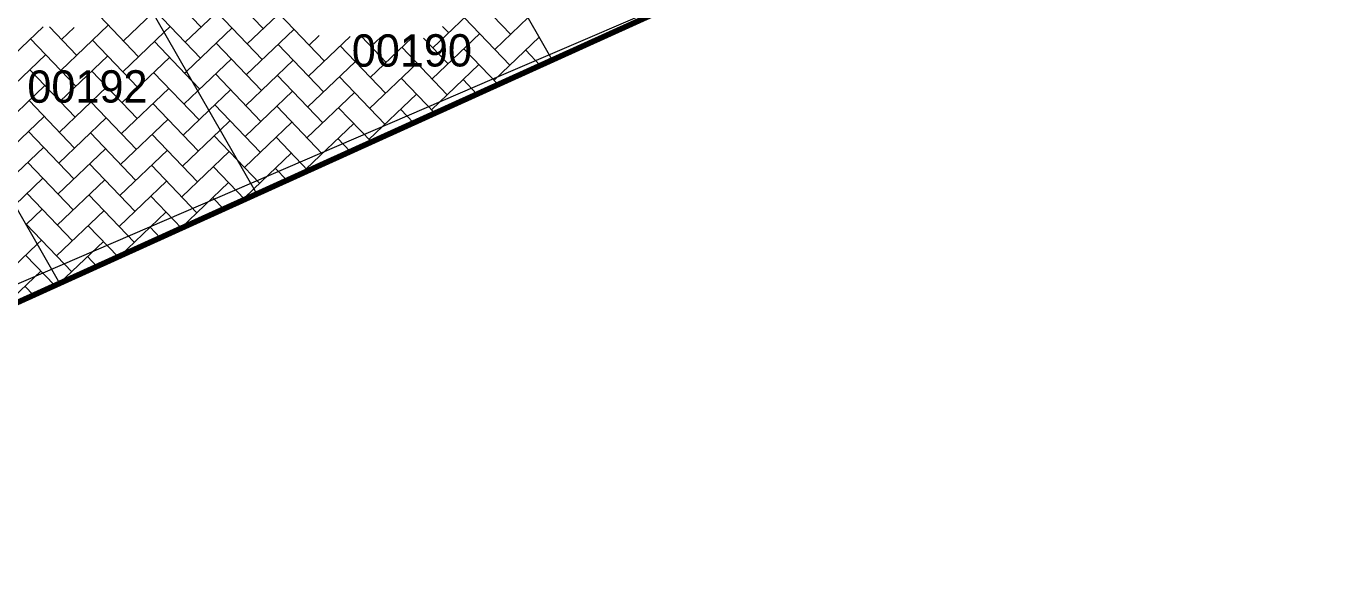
# Model space of a CAD drawing. Header units: metres. Extents: x 245225 to 248406, y 1633796 to 1637634.
# Drawn here: x 245810.7 to 245871.4, y 1636451.8 to 1636477.9 of the extents above; entities that cross this region are included whole.
import ezdxf
from ezdxf.enums import TextEntityAlignment as Align

# ---------------------------------------------------------------- set-up
doc = ezdxf.new("R2010")
doc.units = ezdxf.units.M
doc.header["$MEASUREMENT"] = 0
doc.layers.add('historique_numero_parcelle', color=7, linetype='Continuous')
doc.layers.add('LIMITES TITRES FONCIERS', color=7, linetype='Continuous', lineweight=0)
doc.layers.add('LIMITES_PARCELLES', color=7, linetype='Continuous', lineweight=0, true_color=0xffffff)
doc.styles.add('Style-FANCY', font='FANCY.shx')

# ---------------------------------------------------------------- blocks, each defined once
blk = doc.blocks.new('*U572')
at = {"layer": 'LIMITES TITRES FONCIERS', "color": 5, "lineweight": 53, "flags": 128}
blk.add_lwpolyline([(181.78, 163.185), (220.59, 93.355), (121.56, -75.825), (91.56, -112.825), (61.56, -136.825), (-108.04, -218.565), (-190.96, -61.675), (181.78, 163.185)], close=True, dxfattribs=at)

msp = doc.modelspace()

# ---------------------------------------------------------------- linework, layer by layer
at = {"layer": 'limites_parcelles', "color": 7, "linetype": 'Continuous', "lineweight": 0}
for p, q in [((245835.127811, 1636476.339262), (245814.635318, 1636512.13601)), ((245821.408558, 1636470.110852), (245809.070019, 1636491.666107)), ((245812.263048, 1636465.95823), (245800.390944, 1636486.697587)), ((245821.701566, 1636477.792156), (245819.596489, 1636479.995949)), ((245818.82832, 1636477.857982), (245817.525223, 1636479.222185)), ((245818.09404, 1636477.155615), (245820.297856, 1636479.261692)), ((245820.967286, 1636477.08979), (245823.171102, 1636479.195866)), ((245833.19355, 1636477.528876), (245831.088474, 1636479.732669)), ((245815.923161, 1636476.487161), (245813.818084, 1636478.690954)), ((245818.795407, 1636476.421359), (245816.69033, 1636478.625151)), ((245821.668653, 1636476.355533), (245819.563576, 1636478.559325)), ((245829.586025, 1636476.892336), (245831.78984, 1636478.998412)), ((245812.315658, 1636475.85162), (245814.51945, 1636477.956697)), ((245815.220794, 1636477.221441), (245816.590111, 1636478.529421)), ((245824.541899, 1636476.289707), (245822.436822, 1636478.4935)), ((245833.160638, 1636476.092253), (245831.055561, 1636478.296046)), ((245832.458271, 1636476.826533), (245834.003483, 1636478.302529)), ((245809.442412, 1636475.917446), (245811.497898, 1636477.879882)), ((245813.049915, 1636476.552987), (245811.788822, 1636477.873217)), ((245812.348548, 1636477.287244), (245812.934521, 1636477.846969)), ((245815.187904, 1636475.785818), (245817.109425, 1636477.620289)), ((245817.109425, 1636477.620289), (245817.392697, 1636477.890872)), ((245818.150097, 1636475.803977), (245820.264943, 1636477.825069)), ((245820.934396, 1636475.654166), (245823.138189, 1636477.759243)), ((245823.806643, 1636475.588364), (245825.739412, 1636477.43358)), ((245823.839533, 1636477.023987), (245824.302789, 1636477.466493)), ((245827.415145, 1636476.223882), (245826.271273, 1636477.421395)), ((245826.679889, 1636475.522538), (245828.611659, 1636477.367777)), ((245826.712779, 1636476.958161), (245827.176035, 1636477.400667)), ((245830.287392, 1636476.158079), (245829.143519, 1636477.355592)), ((245829.553135, 1636475.456712), (245831.756927, 1636477.561789)), ((245830.320304, 1636477.594702), (245830.037999, 1636477.890245)), ((245832.425381, 1636475.39091), (245834.523819, 1636477.394373)), ((245813.017002, 1636475.116364), (245810.911925, 1636477.320156)), ((245815.890248, 1636475.050538), (245813.785171, 1636477.254331)), ((245818.403042, 1636475.362067), (245816.657417, 1636477.188528)), ((245821.63574, 1636474.91891), (245819.530663, 1636477.122702)), ((245824.508986, 1636474.853084), (245822.403909, 1636477.056877)), ((245827.382232, 1636474.787259), (245825.276156, 1636476.991074)), ((245830.254479, 1636474.721456), (245828.149402, 1636476.925248)), ((245832.61098, 1636475.196608), (245831.022648, 1636476.859423)), ((245834.570863, 1636476.085952), (245833.894894, 1636476.79362)), ((245835.127811, 1636476.339262), (245757.39001, 1636441.043498)), ((245809.409499, 1636474.480823), (245811.613292, 1636476.5859)), ((245812.282745, 1636474.414997), (245814.486538, 1636476.520074)), ((245815.154991, 1636474.349195), (245817.359784, 1636476.454249)), ((245818.669434, 1636474.895844), (245820.23203, 1636476.388446)), ((245820.901484, 1636474.217543), (245823.105276, 1636476.32262)), ((245823.77373, 1636474.151741), (245825.978522, 1636476.256795)), ((245826.646976, 1636474.085915), (245828.850769, 1636476.190992)), ((245812.984089, 1636473.679741), (245810.879035, 1636475.884533)), ((245815.857335, 1636473.613915), (245813.752281, 1636475.818708)), ((245818.729581, 1636473.548113), (245816.624527, 1636475.752905)), ((245818.06115, 1636475.719992), (245818.150097, 1636475.803977)), ((245821.602827, 1636473.482287), (245819.497773, 1636475.687079)), ((245824.476073, 1636473.416461), (245822.371019, 1636475.621254)), ((245827.34932, 1636473.350636), (245825.243266, 1636475.555451)), ((245829.520222, 1636474.020089), (245831.724015, 1636476.125166)), ((245809.376586, 1636473.0442), (245811.580379, 1636475.149277)), ((245812.249832, 1636472.978374), (245814.453625, 1636475.083451)), ((245815.122079, 1636472.912572), (245817.326871, 1636475.017626)), ((245818.762494, 1636474.984736), (245818.403042, 1636475.362067)), ((245819.18977, 1636473.987688), (245820.199117, 1636474.951823)), ((245829.670632, 1636473.861603), (245828.116512, 1636475.489625)), ((245831.631538, 1636474.751924), (245830.989758, 1636475.423799)), ((245812.951176, 1636472.243118), (245810.846122, 1636474.44791)), ((245815.824422, 1636472.177292), (245813.719368, 1636474.382084)), ((245818.696669, 1636472.11149), (245816.591615, 1636474.316282)), ((245818.028238, 1636474.283369), (245818.669434, 1636474.895844)), ((245820.868571, 1636472.78092), (245823.072363, 1636474.885997)), ((245823.740817, 1636472.715118), (245825.945609, 1636474.820172)), ((245826.614063, 1636472.649292), (245828.817856, 1636474.754369)), ((245809.343673, 1636471.607577), (245811.547466, 1636473.712654)), ((245817.995325, 1636472.846746), (245819.18977, 1636473.987688)), ((245821.569915, 1636472.045664), (245819.464861, 1636474.250456)), ((245824.443161, 1636471.979838), (245822.338107, 1636474.18463)), ((245826.731283, 1636472.526575), (245825.210353, 1636474.118828)), ((245828.69119, 1636473.416919), (245828.083599, 1636474.053002)), ((245812.21692, 1636471.541751), (245814.420712, 1636473.646828)), ((245815.089166, 1636471.475949), (245817.293958, 1636473.581003)), ((245819.709084, 1636473.078555), (245820.166204, 1636473.5152)), ((245820.835658, 1636471.344297), (245823.03945, 1636473.449374)), ((245823.707904, 1636471.278494), (245825.912697, 1636473.383548)), ((245812.918286, 1636470.807495), (245810.813209, 1636473.011287)), ((245815.791532, 1636470.741669), (245813.686455, 1636472.945461)), ((245818.663779, 1636470.675866), (245816.558702, 1636472.879659)), ((245817.962412, 1636471.410123), (245819.709084, 1636473.078555)), ((245820.503512, 1636471.690996), (245819.431948, 1636472.813833)), ((245823.790935, 1636471.19157), (245822.305194, 1636472.748007)), ((245825.750842, 1636472.081914), (245825.17744, 1636472.682205)), ((245809.660504, 1636470.505031), (245811.514553, 1636472.276031)), ((245812.184007, 1636470.105128), (245814.387799, 1636472.210205)), ((245815.056253, 1636470.039325), (245817.261045, 1636472.144379)), ((245817.929499, 1636469.9735), (245820.133292, 1636472.078577)), ((245821.269093, 1636470.35411), (245823.006538, 1636472.012751)), ((245812.885373, 1636469.370872), (245810.780296, 1636471.574664)), ((245815.758619, 1636469.305046), (245813.653543, 1636471.508838)), ((245818.630866, 1636469.239243), (245816.525789, 1636471.443036)), ((245820.850587, 1636469.856565), (245819.399035, 1636471.37721)), ((245821.537025, 1636470.610041), (245820.503512, 1636471.690996)), ((245822.811493, 1636470.746886), (245822.272281, 1636471.311384)), ((245810.18084, 1636469.596875), (245811.481663, 1636470.840407)), ((245812.151094, 1636468.668505), (245814.354909, 1636470.774582)), ((245815.02334, 1636468.602702), (245817.228155, 1636470.708756)), ((245812.852461, 1636467.934249), (245810.747384, 1636470.138041)), ((245815.725707, 1636467.868423), (245813.62063, 1636470.072215)), ((245817.896586, 1636468.536877), (245820.100402, 1636470.642953)), ((245820.802745, 1636469.907674), (245821.269093, 1636470.35411)), ((245817.911262, 1636468.522537), (245816.492876, 1636470.006413)), ((245819.871145, 1636469.411881), (245819.366122, 1636469.940587)), ((245810.700177, 1636468.688742), (245811.44875, 1636469.403784)), ((245812.118204, 1636467.232882), (245814.321996, 1636469.337959)), ((245815.049741, 1636467.222736), (245817.195242, 1636469.272133)), ((245812.819548, 1636466.497626), (245810.714471, 1636468.701418)), ((245814.970914, 1636467.187532), (245813.587717, 1636468.635592)), ((245816.930797, 1636468.076876), (245816.459963, 1636468.56979)), ((245809.212045, 1636465.862084), (245811.220513, 1636467.780586)), ((245811.220513, 1636467.780586), (245811.415838, 1636467.967161)), ((245812.260163, 1636465.963297), (245814.289084, 1636467.901336)), ((245812.030566, 1636465.852527), (245810.681581, 1636467.265795)), ((245813.991472, 1636466.742848), (245813.554827, 1636467.199969)), ((245809.442974, 1636464.677485), (245811.382925, 1636466.530538)), ((245811.051124, 1636465.407843), (245810.648668, 1636465.829172)), ((245812.246868, 1636465.950599), (245812.260163, 1636465.963297))]:
    msp.add_line(p, q, dxfattribs=at)
at = {"layer": 'limites_parcelles', "color": 7, "linetype": 'Continuous', "lineweight": 80}
msp.add_line((245849.748931, 1636482.988127), (245678.321262, 1636405.154061), dxfattribs=at)
at = {"layer": 'limites_parcelles', "color": 7, "linetype": 'Continuous', "lineweight": 0, "flags": 128}
for points in [[(245832.446802, 1636475.488659), (245842.7678, 1636479.9367)], [(245754.479505, 1636441.313012), (245759.2154, 1636443.4461), (245781.4149, 1636453.3173), (245791.1489, 1636456.3052), (245809.1107, 1636465.4315), (245832.446802, 1636475.488659)]]:
    msp.add_lwpolyline(points, dxfattribs=at)

# ---------------------------------------------------------------- block references
at = {"layer": 'LIMITES TITRES FONCIERS', "color": 5, "lineweight": 53, "rotation": 358.690123}
msp.add_blockref('*U572', (245791.329628, 1636621.192749), dxfattribs=at)

# ---------------------------------------------------------------- texts
at = {"layer": 'historique_numero_parcelle', "color": 92, "linetype": 'Continuous', "lineweight": 0, "style": 'Style-FANCY'}
for s, p in [('00190', (245828.610641, 1636476.779283)), ('00192', (245813.55228, 1636475.10399))]:
    msp.add_text(s, height=1.499994, rotation=0.1323, dxfattribs=at).set_placement(p, align=Align.MIDDLE_CENTER)

doc.saveas('drawing.dxf')
